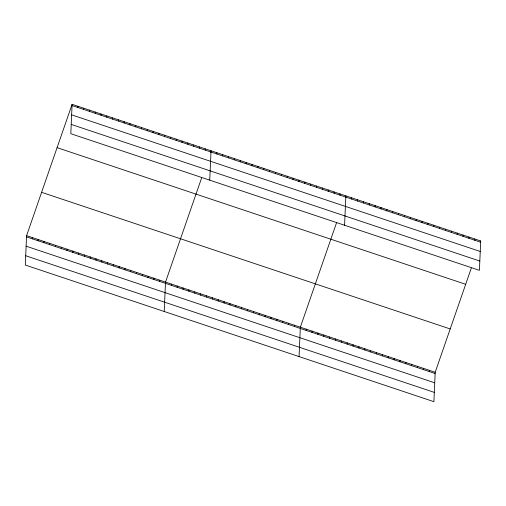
<?xml version="1.0" encoding="UTF-8"?>
<svg xmlns="http://www.w3.org/2000/svg" width="506" height="506" viewBox="0 0 506 506"><rect width="100%" height="100%" fill="white"/><g stroke="black" fill="none" stroke-linecap="round" stroke-linejoin="round"><path stroke-width="0.76" d="M72.099 104.325L70.815 133.71L479.416 270.343L480.7 240.957L72.099 104.325L26.584 235.657L25.3 265.043L433.901 401.675L435.185 372.289L471.314 268.047M32.314 238.826L32.371 237.592M38.108 240.761L38.159 239.528M43.895 242.697L43.946 241.463M49.683 244.632L49.74 243.399M55.47 246.567L55.527 245.334M61.258 248.503L61.315 247.27M67.051 250.438L67.102 249.205M77.835 107.493L77.886 106.26M72.839 252.374L72.889 251.14M83.623 109.429L83.68 108.195M78.626 254.309L78.677 253.076M89.41 111.371L89.467 110.131M84.413 256.251L84.47 255.011M95.198 113.306L95.254 112.066M90.201 258.186L90.258 256.947M100.991 115.241L101.042 114.002M95.988 260.122L96.045 258.882M106.779 117.177L106.829 115.937M101.782 262.057L101.832 260.818M112.566 119.112L112.623 117.873M107.569 263.993L107.62 262.753M118.353 121.048L118.41 119.808M113.357 265.928L113.407 264.689M124.141 122.983L124.198 121.744M119.144 267.864L119.201 266.624M129.934 124.919L129.985 123.679M124.931 269.799L124.988 268.56M135.722 126.854L135.772 125.614M130.719 271.735L130.776 270.495M141.509 128.79L141.56 127.55M136.512 273.67L136.563 272.43M147.297 130.725L147.354 129.485M142.3 275.606L142.35 274.366M153.084 132.661L153.141 131.427M148.087 277.541L148.144 276.308M158.871 134.596L158.928 133.363M153.875 279.476L153.932 278.243M164.665 136.531L164.716 135.298M159.662 281.412L159.719 280.179M170.452 138.467L170.503 137.234M164.222 311.5L165.506 282.114L201.635 177.865M176.24 140.402L176.29 139.169M171.313 285.308L171.37 284.075M182.027 142.338L182.084 141.104M177.176 287.269L177.233 286.029M187.815 144.273L187.871 143.04M183.039 289.23L183.096 287.99M193.602 146.209L193.659 144.975M188.902 291.19L188.959 289.951M199.396 148.144L199.446 146.911M194.766 293.151L194.816 291.911M205.183 150.08L205.234 148.846M200.629 295.112L200.68 293.872M209.743 180.168L211.027 150.782L210.553 152.135M206.492 297.073L206.543 295.833M216.834 153.976L216.884 152.742M212.356 299.027L212.406 297.794M222.697 155.937L222.748 154.703M218.212 300.988L218.269 299.754M228.56 157.897L228.611 156.664M224.076 302.949L224.133 301.715M234.423 159.858L234.474 158.625M229.939 304.909L229.996 303.676M240.28 161.819L240.337 160.585M235.802 306.87L235.859 305.637M246.144 163.78L246.201 162.54M241.666 308.831L241.723 307.597M252.007 165.74L252.064 164.501M247.529 310.792L247.579 309.558M257.87 167.701L257.927 166.461M253.392 312.752L253.443 311.519M263.734 169.662L263.784 168.422M259.255 314.713L259.306 313.48M269.597 171.623L269.647 170.383M265.112 316.674L265.169 315.44M275.46 173.583L275.511 172.344M270.976 318.635L271.033 317.401M281.323 175.538L281.374 174.304M276.839 320.595L276.896 319.362M287.18 177.498L287.237 176.265M282.702 322.556L282.759 321.316M293.044 179.459L293.1 178.226M288.565 324.517L288.622 323.277M298.907 181.42L298.964 180.187M294.429 326.478L294.479 325.238M304.77 183.381L304.827 182.147M299.059 356.585L300.343 327.199L336.477 222.956M310.633 185.341L310.69 184.108M306.155 330.399L306.206 329.159M316.497 187.302L316.547 186.069M312.019 332.36L312.069 331.12M322.36 189.263L322.411 188.03M317.876 334.314L317.932 333.081M328.223 191.224L328.274 189.99M323.739 336.275L323.796 335.042M334.08 193.184L334.137 191.951M329.602 338.236L329.659 337.002M339.943 195.145L340 193.912M335.465 340.196L335.522 338.963M344.58 225.252L345.864 195.873L345.396 197.226M341.329 342.157L341.379 340.924M351.67 199.067L351.727 197.827M347.192 344.118L347.242 342.885M357.533 201.027L357.59 199.788M353.055 346.079L353.106 344.845M363.397 202.988L363.447 201.749M358.918 348.039L358.969 346.806M369.26 204.949L369.31 203.709M364.775 350L364.832 348.767M375.123 206.91L375.174 205.67M370.639 351.961L370.696 350.728M380.986 208.864L381.037 207.631M376.502 353.922L376.559 352.688M386.843 210.825L386.9 209.592M382.365 355.882L382.422 354.649M392.707 212.786L392.764 211.552M388.228 357.843L388.279 356.603M398.57 214.746L398.627 213.513M394.092 359.804L394.142 358.564M404.433 216.707L404.49 215.474M399.955 361.765L400.006 360.525M410.296 218.668L410.347 217.435M405.818 363.725L405.869 362.486M416.16 220.629L416.21 219.395M411.675 365.686L411.732 364.447M422.023 222.589L422.074 221.356M417.539 367.641L417.595 366.407M427.886 224.55L427.937 223.317M423.402 369.601L423.459 368.368M433.743 226.511L433.8 225.278M429.265 371.562L429.322 370.329M439.606 228.472L439.663 227.238M445.47 230.432L445.527 229.199M451.333 232.393L451.39 231.153M457.196 234.354L457.247 233.114M463.06 236.315L463.11 235.075M468.923 238.275L468.973 237.036M474.786 240.236L474.837 238.996M480.232 242.311L480.7 240.957M72.048 105.558L480.643 242.197M71.643 114.849L480.238 251.482M71.226 124.419L479.821 261.052M57.077 147.663L465.678 284.296M41.606 192.318L450.201 328.951M26.584 235.657L435.185 372.289M26.527 236.89L435.128 373.523M26.122 246.182L434.724 382.814M25.705 255.751L434.306 392.384"/></g></svg>
